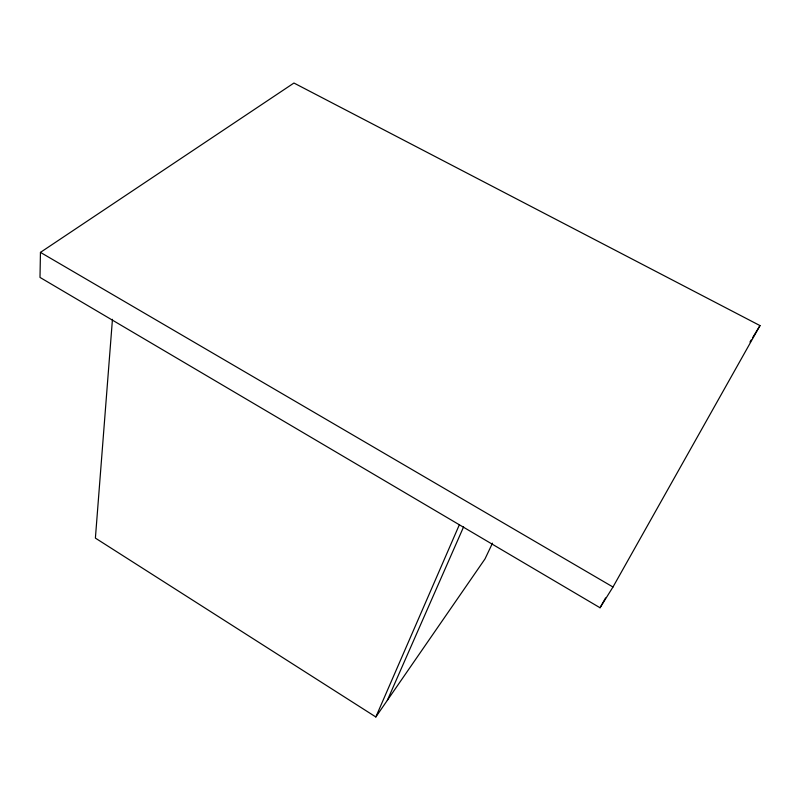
<?xml version="1.0" encoding="UTF-8"?>
<svg xmlns="http://www.w3.org/2000/svg" width="800" height="800" viewBox="0 0 800 800"><rect width="100%" height="100%" fill="white"/><g stroke="black" fill="none" stroke-linecap="round" stroke-linejoin="round"><path stroke-width="1.2" d="M40.45 252.38L40 277.42L600.04 607.76L612.98 587.01L760 325.6L293.94 83.03L40.45 252.38L612.98 587.01M112.45 319.31L95.39 538.11L375.84 716.97L484.99 558.94L492.49 543.17M375.84 716.97L459.27 524.95M387.36 700.28L463.61 526.84M600.04 607.76L605.54 597.99M749.98 342.01L751.23 339.96M752.48 337.91L760 325.6"/></g></svg>
